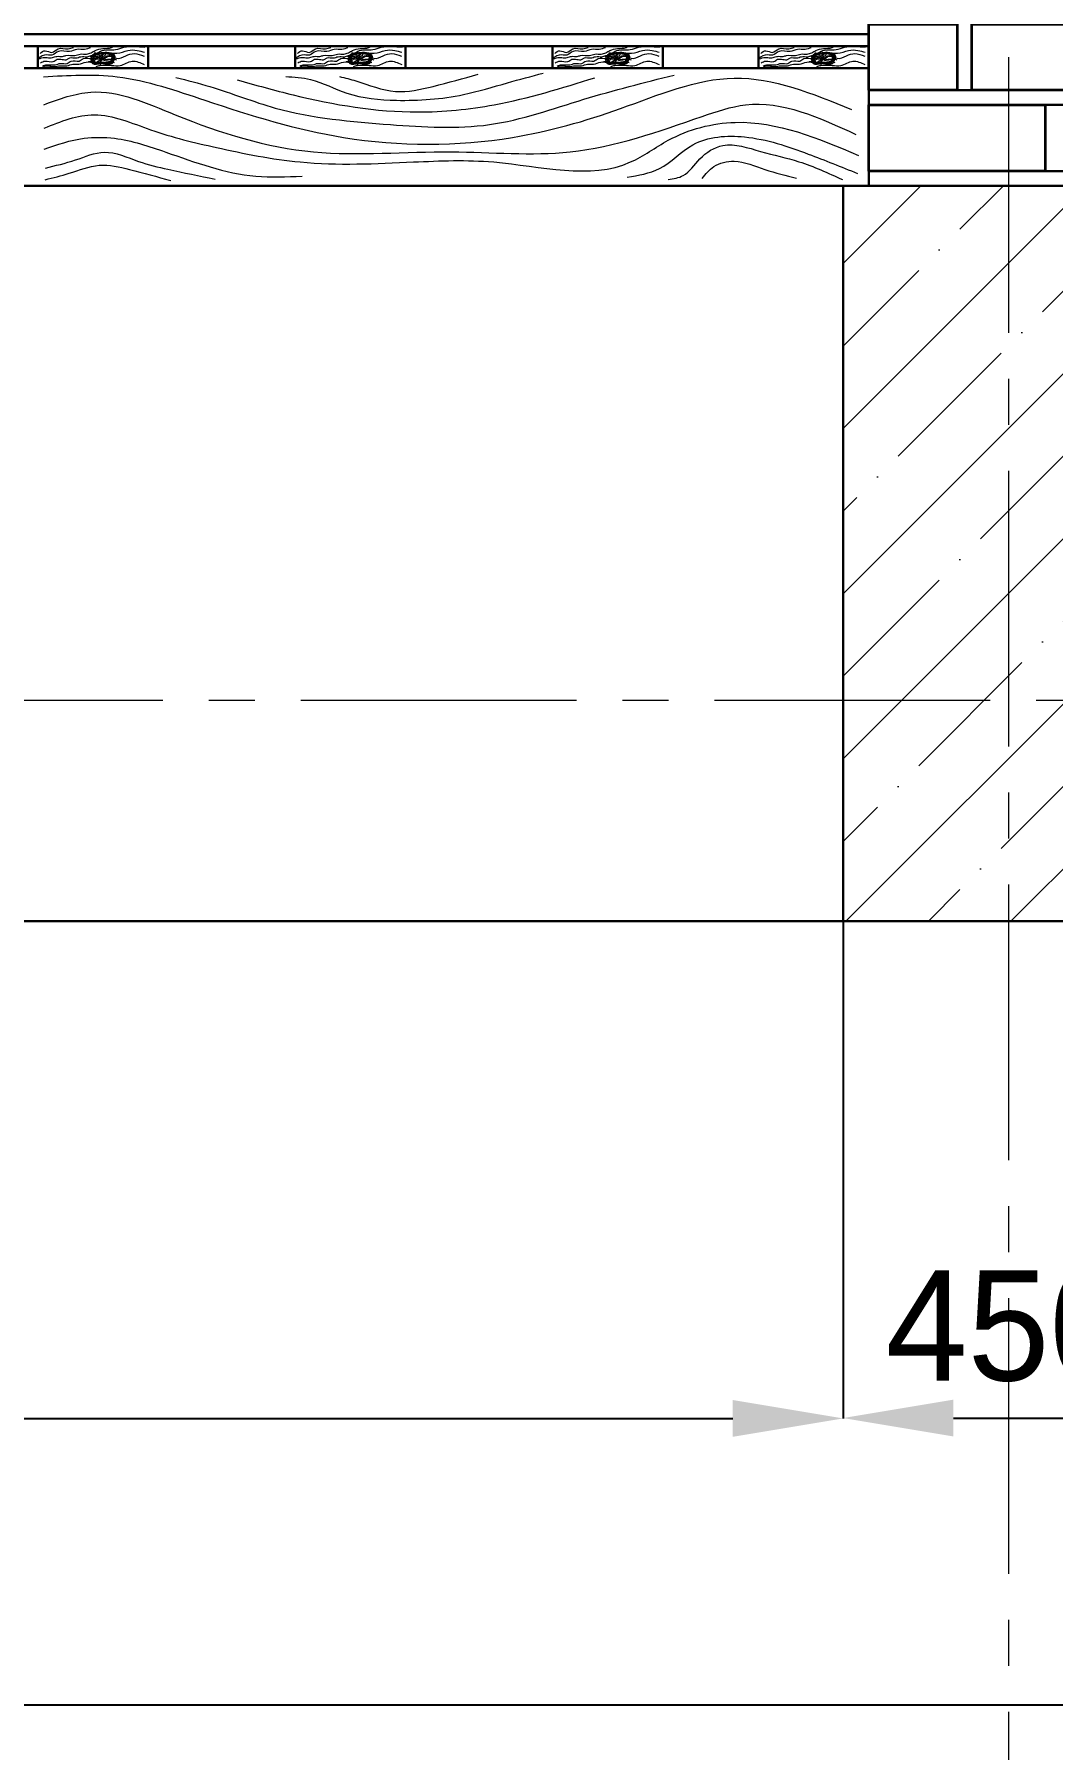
# Model space of a CAD drawing. Header units: millimetres. Extents: x 306212 to 393045, y -154783 to -111932.
# Drawn here: x 353859 to 355244, y -149484 to -147151 of the extents above; entities that cross this region are included whole.
import ezdxf

# ---------------------------------------------------------------- set-up
doc = ezdxf.new("R2010")
doc.units = ezdxf.units.MM
doc.linetypes.add('CENTER2', pattern=[1.125, 0.75, -0.125, 0.125, -0.125])
doc.layers.add('ahsap', color=222, linetype='Continuous', lineweight=13)
doc.layers.add('AKS', color=252, linetype='CENTER2')
doc.dimstyles.new('ISO-25', dxfattribs={"dimtxt": 100, "dimasz": 2.5, "dimexe": 1.25, "dimexo": 0.625, "dimtad": 1, "dimdec": 0, "dimtxsty": 'Standard', "dimcen": 2.5, "dimadec": 0, "dimazin": 0, "dimtfac": 1, "dimtdec": 0, "dimtmove": 0, "dimatfit": 3, "dimfxl": 0, "dimarcsym": 0})

# ---------------------------------------------------------------- blocks, each defined once
blk = doc.blocks.new('*D718')
at = {"layer": 'ahsap', "color": 0, "lineweight": -2}
for p, q in [((351583.5, -150172.3), (351583.5, -150175.5)), ((351733.5, -150174.3), (355033.5, -150174.3)), ((355183.5, -150172.3), (355183.5, -150175.5))]:
    blk.add_line(p, q, dxfattribs=at)
at = {"layer": 'ahsap', "color": 0}
for points in [[(351733.5, -150149.3), (351733.5, -150199.3), (351583.5, -150174.3)], [(355033.5, -150149.3), (355033.5, -150199.3), (355183.5, -150174.3)]]:
    blk.add_solid(points, dxfattribs=at)
at = {"layer": 'DEFPOINTS', "color": 0}
for p in [(351583.5, -149032.4), (355183.5, -149032.4), (355183.5, -150174.3)]:
    blk.add_point(p, dxfattribs=at)
at = {"layer": 'ahsap', "color": 0, "insert": (353383.5, -150049.3), "char_height": 150, "attachment_point": 5}
blk.add_mtext('3600', dxfattribs=at)
blk = doc.blocks.new('*D719')
at = {"layer": 'ahsap', "color": 0, "lineweight": -2}
for p, q in [((355183.5, -150173.5), (355183.5, -150176.8)), ((355333.5, -150175.5), (356908.5, -150175.5)), ((357058.5, -150173.5), (357058.5, -150176.8))]:
    blk.add_line(p, q, dxfattribs=at)
at = {"layer": 'ahsap', "color": 0}
for points in [[(355333.5, -150150.5), (355333.5, -150200.5), (355183.5, -150175.5)], [(356908.5, -150150.5), (356908.5, -150200.5), (357058.5, -150175.5)]]:
    blk.add_solid(points, dxfattribs=at)
at = {"layer": 'DEFPOINTS', "color": 0}
for p in [(355183.5, -148282.4), (357058.5, -148282.4), (357058.5, -150175.5)]:
    blk.add_point(p, dxfattribs=at)
at = {"layer": 'ahsap', "color": 0, "insert": (356121, -150050.5), "char_height": 150, "attachment_point": 5}
blk.add_mtext('1875', dxfattribs=at)
blk = doc.blocks.new('*D722')
at = {"layer": 'ahsap', "color": 0, "lineweight": -2}
for p, q in [((351808.5, -149033), (351808.5, -149033.7)), ((351958.5, -149033.5), (354808.5, -149033.5)), ((354958.5, -149033), (354958.5, -149033.7))]:
    blk.add_line(p, q, dxfattribs=at)
at = {"layer": 'ahsap', "color": 0}
for points in [[(351958.5, -149008.5), (351958.5, -149058.5), (351808.5, -149033.5)], [(354808.5, -149008.5), (354808.5, -149058.5), (354958.5, -149033.5)]]:
    blk.add_solid(points, dxfattribs=at)
at = {"layer": 'DEFPOINTS', "color": 0}
for p in [(351808.5, -149032.4), (354958.5, -149032.4), (354958.5, -149033.5)]:
    blk.add_point(p, dxfattribs=at)
at = {"layer": 'ahsap', "color": 0, "insert": (353383.5, -148908.5), "char_height": 150, "attachment_point": 5}
blk.add_mtext('3150', dxfattribs=at)
blk = doc.blocks.new('*D723')
at = {"layer": 'ahsap', "color": 0, "lineweight": -2}
for p, q in [((354958.5, -148358), (354958.5, -149033.3)), ((355408.5, -148358), (355408.5, -149033.3)), ((355108.5, -149033), (355258.5, -149033))]:
    blk.add_line(p, q, dxfattribs=at)
at = {"layer": 'ahsap', "color": 0}
for points in [[(355108.5, -149008), (355108.5, -149058), (354958.5, -149033)], [(355258.5, -149008), (355258.5, -149058), (355408.5, -149033)]]:
    blk.add_solid(points, dxfattribs=at)
at = {"layer": 'DEFPOINTS', "color": 0}
for p in [(354958.5, -148357.4), (355408.5, -148357.4), (355408.5, -149033)]:
    blk.add_point(p, dxfattribs=at)
at = {"layer": 'ahsap', "color": 0, "insert": (355183.5, -148908), "char_height": 150, "attachment_point": 5}
blk.add_mtext('450', dxfattribs=at)
blk = doc.blocks.new('*D716')
at = {"layer": 'ahsap', "color": 0, "lineweight": -2}
for p, q in [((351358.5, -148358), (351358.5, -149423.4)), ((360658.5, -149033.6), (360658.5, -149423.4)), ((351508.5, -149423.1), (360508.5, -149423.1))]:
    blk.add_line(p, q, dxfattribs=at)
at = {"layer": 'ahsap', "color": 0}
for points in [[(351508.5, -149398.1), (351508.5, -149448.1), (351358.5, -149423.1)], [(360508.5, -149398.1), (360508.5, -149448.1), (360658.5, -149423.1)]]:
    blk.add_solid(points, dxfattribs=at)
at = {"layer": 'DEFPOINTS', "color": 0}
for p in [(351358.5, -148357.4), (360658.5, -149033), (360658.5, -149423.1)]:
    blk.add_point(p, dxfattribs=at)
at = {"layer": 'ahsap', "color": 0, "insert": (356008.5, -149298.1), "char_height": 150, "attachment_point": 5}
blk.add_mtext('9300', dxfattribs=at)

msp = doc.modelspace()

# ---------------------------------------------------------------- hatches: boundary and pattern name
at = {"layer": 'ahsap'}
h = msp.add_hatch(dxfattribs=at)
h.set_pattern_fill('ANSI35', color=251, scale=25, style=0)
h.set_pattern_definition([(45, (29611.11, 0), (-112.2532, 112.2532), []), (45, (29723.36, 0), (-112.2532, 112.2532), [198.4375, -39.6875, 0, -39.6875])])
h.paths.add_polyline_path([(354958.5, -148057.4), (355183.5, -148057.4), (355183.5, -147357.4), (354958.5, -147357.4)])
h.paths.add_polyline_path([(355183.5, -148057.4), (355408.5, -148057.4), (355408.5, -147357.4), (355183.5, -147357.4)])
h.paths.add_polyline_path([(355183.5, -148357.4), (355183.5, -148057.4), (354958.5, -148057.4), (354958.5, -148357.4)])
h.paths.add_polyline_path([(355183.5, -148357.4), (355408.5, -148357.4), (355408.5, -148057.4), (355183.5, -148057.4)])

# ---------------------------------------------------------------- linework, layer by layer
at = {"layer": 'ahsap', "color": 26, "lineweight": 35}
for points in [[(354993.5, -147227.4), (354993.5, -147137.4), (355113.5, -147137.4), (355113.5, -147227.4), (354993.5, -147227.4)], [(355333.5, -147227.4), (355133.5, -147227.4), (355133.5, -147137.4), (355373.5, -147137.4), (355373.5, -147227.4), (355333.5, -147227.4)], [(355193.5, -147337.4), (354993.5, -147337.4), (354993.5, -147247.4), (355233.5, -147247.4), (355233.5, -147337.4), (355193.5, -147337.4)]]:
    msp.add_lwpolyline(points, dxfattribs=at)
at = {"layer": 'ahsap', "color": 46, "lineweight": 30}
for points in [[(354993.5, -147167.4), (354993.5, -147151.4), (351763.5, -147151.4), (351763.5, -147167.4), (351763.5, -147167.4), (354993.5, -147167.4)], [(353863.5, -147197.4), (353863.5, -147167.4), (354013.5, -147167.4), (354013.5, -147197.4), (353863.5, -147197.4)], [(354213.5, -147197.4), (354213.5, -147167.4), (354363.5, -147167.4), (354363.5, -147197.4), (354213.5, -147197.4)], [(354563.5, -147197.4), (354563.5, -147167.4), (354713.5, -147167.4), (354713.5, -147197.4), (354563.5, -147197.4)], [(354843.5, -147197.4), (354843.5, -147167.4), (354993.5, -147167.4), (354993.5, -147197.4), (354843.5, -147197.4)], [(351808.5, -147357.4), (351763.5, -147357.4), (351763.5, -147197.4), (354958.5, -147197.4), (354993.5, -147197.4), (354993.5, -147357.4), (354958.5, -147357.4), (351808.5, -147357.4)]]:
    msp.add_lwpolyline(points, dxfattribs=at)
at = {"layer": 'ahsap', "color": 251, "lineweight": 30}
for points in [[(354993.5, -147247.4), (355373.5, -147247.4), (355373.5, -147227.4), (354993.5, -147227.4), (354993.5, -147247.4)], [(355183.5, -147357.4), (354993.5, -147357.4), (354993.5, -147337.4), (355373.5, -147337.4), (355373.5, -147357.4), (355183.5, -147357.4)], [(360658.5, -148057.4), (360658.5, -148357.4), (351358.5, -148357.4), (351358.5, -148057.4), (351358.5, -147357.4), (360658.5, -147357.4), (360658.5, -148057.4)], [(355408.5, -148357.4), (354958.5, -148357.4), (354958.5, -147357.4), (355408.5, -147357.4), (355408.5, -148357.4)]]:
    msp.add_lwpolyline(points, dxfattribs=at)
at = {"layer": 'ahsap', "color": 62}
for points, knots in [([(353935.2, -147169.7), (353932.4, -147170.7), (353926.4, -147172.9), (353916.3, -147170.6), (353905.3, -147176.8), (353892.4, -147171.2), (353882.8, -147182.2), (353873.7, -147177), (353859.5, -147186.9), (353870.7, -147182.4), (353876.4, -147183.1), (353883.1, -147183.7), (353889.6, -147180.5), (353896.1, -147182.2), (353903.9, -147178.8), (353912.4, -147181.7), (353921.3, -147177.2), (353929, -147179), (353933.8, -147177.3), (353935.8, -147176.6), (353935.8, -147176.6), (353937.6, -147175.5), (353942.5, -147172.4), (353952, -147169.8), (353960.8, -147171), (353964.8, -147168.6), (353965.3, -147168.3)], [0, 0, 0, 0, 8.649495, 18.9481, 29.448578, 44.354251, 54.58503, 64.733867, 74.635228, 81.578894, 86.898862, 94.204333, 100.43687, 108.145888, 112.919729, 125.131968, 132.542597, 141.202226, 147.62514, 147.62514, 147.62514, 147.62514, 153.962632, 164.796896, 176.812519, 178.597775, 178.597775, 178.597775, 178.597775]), ([(353866.9, -147190.3), (353869, -147189.1), (353874.4, -147186.1), (353883.2, -147190.8), (353891.3, -147182.2), (353900.9, -147188.3), (353908, -147181.9), (353914.9, -147184.8), (353922.3, -147180.7), (353929.6, -147182.6), (353934.2, -147181), (353936, -147180.3), (353936, -147180.3), (353937.5, -147180), (353942.1, -147179), (353951.2, -147170.7), (353966.5, -147174), (353985.5, -147166.3), (353999.1, -147167.9), (354008.7, -147169)], [0, 0, 0, 0, 6.916449, 17.76382, 23.855728, 37.93912, 41.696469, 50.242965, 56.925375, 65.54134, 71.315329, 71.315329, 71.315329, 71.315329, 75.797404, 85.380944, 106.040347, 117.599403, 146.02527, 146.02527, 146.02527, 146.02527]), ([(354285.2, -147169.7), (354282.4, -147170.7), (354276.4, -147172.9), (354266.3, -147170.6), (354255.3, -147176.8), (354242.4, -147171.2), (354232.8, -147182.2), (354223.7, -147177), (354209.5, -147186.9), (354220.7, -147182.4), (354226.4, -147183.1), (354233.1, -147183.7), (354239.6, -147180.5), (354246.1, -147182.2), (354253.9, -147178.8), (354262.4, -147181.7), (354271.3, -147177.2), (354279, -147179), (354283.8, -147177.3), (354285.8, -147176.6), (354285.8, -147176.6), (354287.6, -147175.5), (354292.5, -147172.4), (354302, -147169.8), (354310.8, -147171), (354314.8, -147168.6), (354315.3, -147168.3)], [0, 0, 0, 0, 8.649495, 18.9481, 29.448578, 44.354251, 54.58503, 64.733867, 74.635228, 81.578894, 86.898862, 94.204333, 100.43687, 108.145888, 112.919729, 125.131968, 132.542597, 141.202226, 147.62514, 147.62514, 147.62514, 147.62514, 153.962632, 164.796896, 176.812519, 178.597775, 178.597775, 178.597775, 178.597775]), ([(354216.9, -147190.3), (354219, -147189.1), (354224.4, -147186.1), (354233.2, -147190.8), (354241.3, -147182.2), (354250.9, -147188.3), (354258, -147181.9), (354264.9, -147184.8), (354272.3, -147180.7), (354279.6, -147182.6), (354284.2, -147181), (354286, -147180.3), (354286, -147180.3), (354287.5, -147180), (354292.1, -147179), (354301.2, -147170.7), (354316.5, -147174), (354335.5, -147166.3), (354349.1, -147167.9), (354358.7, -147169)], [0, 0, 0, 0, 6.916449, 17.76382, 23.855728, 37.93912, 41.696469, 50.242965, 56.925375, 65.54134, 71.315329, 71.315329, 71.315329, 71.315329, 75.797404, 85.380944, 106.040347, 117.599403, 146.02527, 146.02527, 146.02527, 146.02527]), ([(354635.2, -147169.7), (354632.4, -147170.7), (354626.4, -147172.9), (354616.3, -147170.6), (354605.3, -147176.8), (354592.4, -147171.2), (354582.8, -147182.2), (354573.7, -147177), (354559.5, -147186.9), (354570.7, -147182.4), (354576.4, -147183.1), (354583.1, -147183.7), (354589.6, -147180.5), (354596.1, -147182.2), (354603.9, -147178.8), (354612.4, -147181.7), (354621.3, -147177.2), (354629, -147179), (354633.8, -147177.3), (354635.8, -147176.6), (354635.8, -147176.6), (354637.6, -147175.5), (354642.5, -147172.4), (354652, -147169.8), (354660.8, -147171), (354664.8, -147168.6), (354665.3, -147168.3)], [0, 0, 0, 0, 8.649495, 18.9481, 29.448578, 44.354251, 54.58503, 64.733867, 74.635228, 81.578894, 86.898862, 94.204333, 100.43687, 108.145888, 112.919729, 125.131968, 132.542597, 141.202226, 147.62514, 147.62514, 147.62514, 147.62514, 153.962632, 164.796896, 176.812519, 178.597775, 178.597775, 178.597775, 178.597775]), ([(354566.9, -147190.3), (354569, -147189.1), (354574.4, -147186.1), (354583.2, -147190.8), (354591.3, -147182.2), (354600.9, -147188.3), (354608, -147181.9), (354614.9, -147184.8), (354622.3, -147180.7), (354629.6, -147182.6), (354634.2, -147181), (354636, -147180.3), (354636, -147180.3), (354637.5, -147180), (354642.1, -147179), (354651.2, -147170.7), (354666.5, -147174), (354685.5, -147166.3), (354699.1, -147167.9), (354708.7, -147169)], [0, 0, 0, 0, 6.916449, 17.76382, 23.855728, 37.93912, 41.696469, 50.242965, 56.925375, 65.54134, 71.315329, 71.315329, 71.315329, 71.315329, 75.797404, 85.380944, 106.040347, 117.599403, 146.02527, 146.02527, 146.02527, 146.02527]), ([(354915.2, -147169.7), (354912.4, -147170.7), (354906.4, -147172.9), (354896.3, -147170.6), (354885.3, -147176.8), (354872.4, -147171.2), (354862.8, -147182.2), (354853.7, -147177), (354839.5, -147186.9), (354850.7, -147182.4), (354856.4, -147183.1), (354863.1, -147183.7), (354869.6, -147180.5), (354876.1, -147182.2), (354883.9, -147178.8), (354892.4, -147181.7), (354901.3, -147177.2), (354909, -147179), (354913.8, -147177.3), (354915.8, -147176.6), (354915.8, -147176.6), (354917.6, -147175.5), (354922.5, -147172.4), (354932, -147169.8), (354940.8, -147171), (354944.8, -147168.6), (354945.3, -147168.3)], [0, 0, 0, 0, 8.649495, 18.9481, 29.448578, 44.354251, 54.58503, 64.733867, 74.635228, 81.578894, 86.898862, 94.204333, 100.43687, 108.145888, 112.919729, 125.131968, 132.542597, 141.202226, 147.62514, 147.62514, 147.62514, 147.62514, 153.962632, 164.796896, 176.812519, 178.597775, 178.597775, 178.597775, 178.597775]), ([(354846.9, -147190.3), (354849, -147189.1), (354854.4, -147186.1), (354863.2, -147190.8), (354871.3, -147182.2), (354880.9, -147188.3), (354888, -147181.9), (354894.9, -147184.8), (354902.3, -147180.7), (354909.6, -147182.6), (354914.2, -147181), (354916, -147180.3), (354916, -147180.3), (354917.5, -147180), (354922.1, -147179), (354931.2, -147170.7), (354946.5, -147174), (354965.5, -147166.3), (354979.1, -147167.9), (354988.7, -147169)], [0, 0, 0, 0, 6.916449, 17.76382, 23.855728, 37.93912, 41.696469, 50.242965, 56.925375, 65.54134, 71.315329, 71.315329, 71.315329, 71.315329, 75.797404, 85.380944, 106.040347, 117.599403, 146.02527, 146.02527, 146.02527, 146.02527])]:
    msp.add_open_spline(points, degree=3, knots=knots, dxfattribs=at)
for points in [[(353866.4, -147177.7), (353873.3, -147173.7), (353882.3, -147176.1), (353891, -147171.1), (353904.5, -147171.1), (353911.9, -147169.1)], [(353869.7, -147194.5), (353875.8, -147192.8), (353886.9, -147192.8), (353894.1, -147190.9), (353903.4, -147190.9), (353908.9, -147187.7), (353919.6, -147187.7), (353925.3, -147184.4), (353936.8, -147184.4), (353946.9, -147181.7), (353954.7, -147177.2), (353970.9, -147177.2), (353985.9, -147173.2), (353998.7, -147173.2), (354008.5, -147175.8)], [(353871.2, -147194.8), (353876, -147194.3), (353881.2, -147194.8), (353885.2, -147195.3), (353893.9, -147194.1), (353902.8, -147194.1), (353911.1, -147191.9), (353919.1, -147191.9), (353929, -147189.2), (353940.8, -147189.2), (353954, -147184.1), (353959.3, -147181.1), (353970.4, -147184), (353982.9, -147180.7), (353994.5, -147177.6), (354007.9, -147181.2)], [(353950.6, -147184), (353950, -147184.6), (353947.6, -147185.2), (353943.7, -147185.2), (353941.1, -147186.7), (353932.5, -147189)], [(353950.6, -147184), (353947.6, -147184), (353943.9, -147181.8), (353939.8, -147182.9), (353935, -147181.6)], [(353935.1, -147184.5), (353937.9, -147179.7), (353949.5, -147176.6), (353960.3, -147176.6), (353968.5, -147181.4), (353967.2, -147186.1), (353964.4, -147191), (353950.2, -147191), (353937.8, -147191), (353935.1, -147184.5)], [(353936.6, -147184.4), (353939.1, -147180.1), (353949.7, -147177.2), (353959.5, -147177.2), (353967, -147181.6), (353965.8, -147185.9), (353963.3, -147190.3), (353950.3, -147190.3), (353939.1, -147190.3), (353936.6, -147184.4)], [(353938, -147184.3), (353940.3, -147180.3), (353949.9, -147177.8), (353958.8, -147177.8), (353965.6, -147181.7), (353964.5, -147185.6), (353962.2, -147189.6), (353950.4, -147189.6), (353940.2, -147189.6), (353938, -147184.3)], [(353939.2, -147184.3), (353941.3, -147180.7), (353950, -147178.3), (353958.1, -147178.3), (353964.3, -147181.9), (353963.4, -147185.5), (353961.2, -147189.1), (353950.5, -147189.1), (353941.2, -147189.1), (353939.2, -147184.3)], [(353949.7, -147183.2), (353948.3, -147181.8), (353946.5, -147179.9), (353944.4, -147179.9), (353943, -147177.8), (353940, -147177)], [(353950.8, -147184.5), (353950.5, -147184.9), (353948.1, -147186.4), (353944.7, -147188.3), (353943.2, -147189.8), (353940.4, -147192.6)], [(353951, -147184.9), (353950.9, -147185.4), (353949.9, -147187.1), (353948.7, -147189.2), (353948.1, -147191.6), (353948.1, -147193.7)], [(353951.2, -147183.5), (353950.9, -147182.3), (353951.4, -147180.3), (353950.7, -147179.2), (353950.2, -147177.2), (353950.7, -147175.3)], [(353951.1, -147183.9), (353951.2, -147184.1), (353951.8, -147184.9), (353953, -147186.5), (353956.3, -147187.4), (353960.8, -147188), (353967.4, -147189.7)], [(353951.2, -147183.5), (353952.4, -147181.3), (353955, -147179.8), (353955.6, -147177.5), (353956.9, -147175.3)], [(353951.2, -147183.5), (353954.5, -147182.6), (353957.7, -147180.7), (353960.7, -147179.9), (353961.6, -147178.5), (353964.3, -147176.9)], [(353951.2, -147183.5), (353954.4, -147185.3), (353958.1, -147185.3), (353963.4, -147185.3), (353968, -147185.3), (353970.2, -147185.9)], [(354216.4, -147177.7), (354223.3, -147173.7), (354232.3, -147176.1), (354241, -147171.1), (354254.5, -147171.1), (354261.9, -147169.1)], [(354219.7, -147194.5), (354225.8, -147192.8), (354236.9, -147192.8), (354244.1, -147190.9), (354253.4, -147190.9), (354258.9, -147187.7), (354269.6, -147187.7), (354275.3, -147184.4), (354286.8, -147184.4), (354296.9, -147181.7), (354304.7, -147177.2), (354320.9, -147177.2), (354335.9, -147173.2), (354348.7, -147173.2), (354358.5, -147175.8)], [(354221.2, -147194.8), (354226, -147194.3), (354231.2, -147194.8), (354235.2, -147195.3), (354243.9, -147194.1), (354252.8, -147194.1), (354261.1, -147191.9), (354269.1, -147191.9), (354279, -147189.2), (354290.8, -147189.2), (354304, -147184.1), (354309.3, -147181.1), (354320.4, -147184), (354332.9, -147180.7), (354344.5, -147177.6), (354357.9, -147181.2)], [(354300.6, -147184), (354300, -147184.6), (354297.6, -147185.2), (354293.7, -147185.2), (354291.1, -147186.7), (354282.5, -147189)], [(354300.6, -147184), (354297.6, -147184), (354293.9, -147181.8), (354289.8, -147182.9), (354285, -147181.6)], [(354285.1, -147184.5), (354287.9, -147179.7), (354299.5, -147176.6), (354310.3, -147176.6), (354318.5, -147181.4), (354317.2, -147186.1), (354314.4, -147191), (354300.2, -147191), (354287.8, -147191), (354285.1, -147184.5)], [(354286.6, -147184.4), (354289.1, -147180.1), (354299.7, -147177.2), (354309.5, -147177.2), (354317, -147181.6), (354315.8, -147185.9), (354313.3, -147190.3), (354300.3, -147190.3), (354289.1, -147190.3), (354286.6, -147184.4)], [(354288, -147184.3), (354290.3, -147180.3), (354299.9, -147177.8), (354308.8, -147177.8), (354315.6, -147181.7), (354314.5, -147185.6), (354312.2, -147189.6), (354300.4, -147189.6), (354290.2, -147189.6), (354288, -147184.3)], [(354289.2, -147184.3), (354291.3, -147180.7), (354300, -147178.3), (354308.1, -147178.3), (354314.3, -147181.9), (354313.4, -147185.5), (354311.2, -147189.1), (354300.5, -147189.1), (354291.2, -147189.1), (354289.2, -147184.3)], [(354299.7, -147183.2), (354298.3, -147181.8), (354296.5, -147179.9), (354294.4, -147179.9), (354293, -147177.8), (354290, -147177)], [(354300.8, -147184.5), (354300.5, -147184.9), (354298.1, -147186.4), (354294.7, -147188.3), (354293.2, -147189.8), (354290.4, -147192.6)], [(354301, -147184.9), (354300.9, -147185.4), (354299.9, -147187.1), (354298.7, -147189.2), (354298.1, -147191.6), (354298.1, -147193.7)], [(354301.2, -147183.5), (354300.9, -147182.3), (354301.4, -147180.3), (354300.7, -147179.2), (354300.2, -147177.2), (354300.7, -147175.3)], [(354301.1, -147183.9), (354301.2, -147184.1), (354301.8, -147184.9), (354303, -147186.5), (354306.3, -147187.4), (354310.8, -147188), (354317.4, -147189.7)], [(354301.2, -147183.5), (354302.4, -147181.3), (354305, -147179.8), (354305.6, -147177.5), (354306.9, -147175.3)], [(354301.2, -147183.5), (354304.5, -147182.6), (354307.7, -147180.7), (354310.7, -147179.9), (354311.6, -147178.5), (354314.3, -147176.9)], [(354301.2, -147183.5), (354304.4, -147185.3), (354308.1, -147185.3), (354313.4, -147185.3), (354318, -147185.3), (354320.2, -147185.9)], [(354566.4, -147177.7), (354573.3, -147173.7), (354582.3, -147176.1), (354591, -147171.1), (354604.5, -147171.1), (354611.9, -147169.1)], [(354569.7, -147194.5), (354575.8, -147192.8), (354586.9, -147192.8), (354594.1, -147190.9), (354603.4, -147190.9), (354608.9, -147187.7), (354619.6, -147187.7), (354625.3, -147184.4), (354636.8, -147184.4), (354646.9, -147181.7), (354654.7, -147177.2), (354670.9, -147177.2), (354685.9, -147173.2), (354698.7, -147173.2), (354708.5, -147175.8)], [(354571.2, -147194.8), (354576, -147194.3), (354581.2, -147194.8), (354585.2, -147195.3), (354593.9, -147194.1), (354602.8, -147194.1), (354611.1, -147191.9), (354619.1, -147191.9), (354629, -147189.2), (354640.8, -147189.2), (354654, -147184.1), (354659.3, -147181.1), (354670.4, -147184), (354682.9, -147180.7), (354694.5, -147177.6), (354707.9, -147181.2)], [(354650.6, -147184), (354650, -147184.6), (354647.6, -147185.2), (354643.7, -147185.2), (354641.1, -147186.7), (354632.5, -147189)], [(354650.6, -147184), (354647.6, -147184), (354643.9, -147181.8), (354639.8, -147182.9), (354635, -147181.6)], [(354635.1, -147184.5), (354637.9, -147179.7), (354649.5, -147176.6), (354660.3, -147176.6), (354668.5, -147181.4), (354667.2, -147186.1), (354664.4, -147191), (354650.2, -147191), (354637.8, -147191), (354635.1, -147184.5)], [(354636.6, -147184.4), (354639.1, -147180.1), (354649.7, -147177.2), (354659.5, -147177.2), (354667, -147181.6), (354665.8, -147185.9), (354663.3, -147190.3), (354650.3, -147190.3), (354639.1, -147190.3), (354636.6, -147184.4)], [(354638, -147184.3), (354640.3, -147180.3), (354649.9, -147177.8), (354658.8, -147177.8), (354665.6, -147181.7), (354664.5, -147185.6), (354662.2, -147189.6), (354650.4, -147189.6), (354640.2, -147189.6), (354638, -147184.3)], [(354639.2, -147184.3), (354641.3, -147180.7), (354650, -147178.3), (354658.1, -147178.3), (354664.3, -147181.9), (354663.4, -147185.5), (354661.2, -147189.1), (354650.5, -147189.1), (354641.2, -147189.1), (354639.2, -147184.3)], [(354649.7, -147183.2), (354648.3, -147181.8), (354646.5, -147179.9), (354644.4, -147179.9), (354643, -147177.8), (354640, -147177)], [(354650.8, -147184.5), (354650.5, -147184.9), (354648.1, -147186.4), (354644.7, -147188.3), (354643.2, -147189.8), (354640.4, -147192.6)], [(354651, -147184.9), (354650.9, -147185.4), (354649.9, -147187.1), (354648.7, -147189.2), (354648.1, -147191.6), (354648.1, -147193.7)], [(354651.2, -147183.5), (354650.9, -147182.3), (354651.4, -147180.3), (354650.7, -147179.2), (354650.2, -147177.2), (354650.7, -147175.3)], [(354651.1, -147183.9), (354651.2, -147184.1), (354651.8, -147184.9), (354653, -147186.5), (354656.3, -147187.4), (354660.8, -147188), (354667.4, -147189.7)], [(354651.2, -147183.5), (354652.4, -147181.3), (354655, -147179.8), (354655.6, -147177.5), (354656.9, -147175.3)], [(354651.2, -147183.5), (354654.5, -147182.6), (354657.7, -147180.7), (354660.7, -147179.9), (354661.6, -147178.5), (354664.3, -147176.9)], [(354651.2, -147183.5), (354654.4, -147185.3), (354658.1, -147185.3), (354663.4, -147185.3), (354668, -147185.3), (354670.2, -147185.9)], [(354846.4, -147177.7), (354853.3, -147173.7), (354862.3, -147176.1), (354871, -147171.1), (354884.5, -147171.1), (354891.9, -147169.1)], [(354849.7, -147194.5), (354855.8, -147192.8), (354866.9, -147192.8), (354874.1, -147190.9), (354883.4, -147190.9), (354888.9, -147187.7), (354899.6, -147187.7), (354905.3, -147184.4), (354916.8, -147184.4), (354926.9, -147181.7), (354934.7, -147177.2), (354950.9, -147177.2), (354965.9, -147173.2), (354978.7, -147173.2), (354988.5, -147175.8)], [(354851.2, -147194.8), (354856, -147194.3), (354861.2, -147194.8), (354865.2, -147195.3), (354873.9, -147194.1), (354882.8, -147194.1), (354891.1, -147191.9), (354899.1, -147191.9), (354909, -147189.2), (354920.8, -147189.2), (354934, -147184.1), (354939.3, -147181.1), (354950.4, -147184), (354962.9, -147180.7), (354974.5, -147177.6), (354987.9, -147181.2)], [(354930.6, -147184), (354930, -147184.6), (354927.6, -147185.2), (354923.7, -147185.2), (354921.1, -147186.7), (354912.5, -147189)], [(354930.6, -147184), (354927.6, -147184), (354923.9, -147181.8), (354919.8, -147182.9), (354915, -147181.6)], [(354915.1, -147184.5), (354917.9, -147179.7), (354929.5, -147176.6), (354940.3, -147176.6), (354948.5, -147181.4), (354947.2, -147186.1), (354944.4, -147191), (354930.2, -147191), (354917.8, -147191), (354915.1, -147184.5)], [(354916.6, -147184.4), (354919.1, -147180.1), (354929.7, -147177.2), (354939.5, -147177.2), (354947, -147181.6), (354945.8, -147185.9), (354943.3, -147190.3), (354930.3, -147190.3), (354919.1, -147190.3), (354916.6, -147184.4)], [(354918, -147184.3), (354920.3, -147180.3), (354929.9, -147177.8), (354938.8, -147177.8), (354945.6, -147181.7), (354944.5, -147185.6), (354942.2, -147189.6), (354930.4, -147189.6), (354920.2, -147189.6), (354918, -147184.3)], [(354919.2, -147184.3), (354921.3, -147180.7), (354930, -147178.3), (354938.1, -147178.3), (354944.3, -147181.9), (354943.4, -147185.5), (354941.2, -147189.1), (354930.5, -147189.1), (354921.2, -147189.1), (354919.2, -147184.3)], [(354929.7, -147183.2), (354928.3, -147181.8), (354926.5, -147179.9), (354924.4, -147179.9), (354923, -147177.8), (354920, -147177)], [(354930.8, -147184.5), (354930.5, -147184.9), (354928.1, -147186.4), (354924.7, -147188.3), (354923.2, -147189.8), (354920.4, -147192.6)], [(354931, -147184.9), (354930.9, -147185.4), (354929.9, -147187.1), (354928.7, -147189.2), (354928.1, -147191.6), (354928.1, -147193.7)], [(354931.2, -147183.5), (354930.9, -147182.3), (354931.4, -147180.3), (354930.7, -147179.2), (354930.2, -147177.2), (354930.7, -147175.3)], [(354931.1, -147183.9), (354931.2, -147184.1), (354931.8, -147184.9), (354933, -147186.5), (354936.3, -147187.4), (354940.8, -147188), (354947.4, -147189.7)], [(354931.2, -147183.5), (354932.4, -147181.3), (354935, -147179.8), (354935.6, -147177.5), (354936.9, -147175.3)], [(354931.2, -147183.5), (354934.5, -147182.6), (354937.7, -147180.7), (354940.7, -147179.9), (354941.6, -147178.5), (354944.3, -147176.9)], [(354931.2, -147183.5), (354934.4, -147185.3), (354938.1, -147185.3), (354943.4, -147185.3), (354948, -147185.3), (354950.2, -147185.9)], [(353942.7, -147195.2), (353948.2, -147193.7), (353963.8, -147193.7), (353975.3, -147193.7), (353991.8, -147188), (354008.2, -147192.4)], [(354292.7, -147195.2), (354298.2, -147193.7), (354313.8, -147193.7), (354325.3, -147193.7), (354341.8, -147188), (354358.2, -147192.4)], [(354642.7, -147195.2), (354648.2, -147193.7), (354663.8, -147193.7), (354675.3, -147193.7), (354691.8, -147188), (354708.2, -147192.4)], [(354922.7, -147195.2), (354928.2, -147193.7), (354943.8, -147193.7), (354955.3, -147193.7), (354971.8, -147188), (354988.2, -147192.4)]]:
    msp.add_spline(points, degree=3, dxfattribs=at)
at = {"layer": 'ahsap', "color": 46}
for points in [[(353871, -147209.1), (353971.4, -147209.1), (354090.7, -147241.1), (354279.3, -147291.6), (354509.1, -147291.6), (354655.9, -147252.3), (354810.3, -147210.9), (354970.1, -147253.7)], [(354051.2, -147210.1), (354097.5, -147222.5), (354186.2, -147251.6), (354342.9, -147274.1), (354477.6, -147274.1), (354606.1, -147239.7), (354728.9, -147206.8)], [(354200.5, -147208.7), (354234.2, -147212.9), (354283.7, -147231.4), (354351, -147241.1), (354442.3, -147233.3), (354502.1, -147217.3), (354550.8, -147204.2)], [(354273.8, -147208.8), (354296, -147214.7), (354349.6, -147229.1), (354400.9, -147222.2), (354462.1, -147205.8)], [(353871.5, -147247.1), (353935.3, -147230), (354050.1, -147260.8), (354238.3, -147311.2), (354425.9, -147311.2), (354587.4, -147311.2), (354766.8, -147263.1), (354825.7, -147247.3), (354976, -147287.6)], [(354134.5, -147213.3), (354210.8, -147233.8), (354380.3, -147257), (354484.2, -147247.1), (354621.1, -147210.4)], [(353872.2, -147278.9), (353940, -147260.7), (354016.7, -147281.2), (354106.3, -147305.3), (354220.1, -147325), (354374.3, -147325), (354483.4, -147325), (354669.6, -147325), (354720.7, -147295.5), (354811.8, -147271.1), (354979.3, -147316)], [(353871.8, -147307.4), (353926.2, -147292.8), (353967.6, -147292.8), (354037.4, -147311.5), (354159.7, -147344.3), (354222.8, -147344.3)], [(354664.9, -147345.6), (354708.7, -147333.9), (354754.2, -147301.6), (354824.4, -147290.9), (354911.2, -147314.2), (354978.1, -147340.6)], [(354720.8, -147348.8), (354741, -147343.4), (354763.7, -147320.7), (354795, -147302.6), (354846.3, -147310.6), (354898.5, -147324.6), (354957.6, -147349)], [(353873.6, -147333.2), (353914.6, -147322.2), (353953.9, -147311.7), (354000.4, -147324.2), (354040.3, -147334.9), (354104.7, -147348.2)], [(354766.7, -147347.4), (354782.8, -147331.3), (354810.2, -147324), (354852.2, -147335.2), (354895.3, -147346.8)], [(353873.5, -147349.1), (353906.1, -147340.4), (353946.8, -147329.5), (353988, -147335.2), (354044.1, -147350.2)]]:
    msp.add_spline(points, degree=3, dxfattribs=at)
at = {"layer": 'AKS', "lineweight": 5, "ltscale": 500}
for p, q in [((355183.5, -140432.4), (355183.5, -151057.4)), ((361908.5, -148057.4), (347333.5, -148057.4))]:
    msp.add_line(p, q, dxfattribs=at)

# ---------------------------------------------------------------- dimensions: what is measured, and where the dimension line sits
at = {"layer": 'ahsap', "color": 0}
for base, p1, p2, override, picture, middle in [((357058.5, -150175.5), (355183.5, -148282.4), (357058.5, -148282.4), {"dimtxt": 150, "dimasz": 150, "dimgap": 50, "dimfxl": 2, "dimfxlon": 1}, '*D719', (356121, -150175.5)), ((360658.5, -149423.1), (351358.5, -148357.4), (360658.5, -149033), {"dimtxt": 150, "dimasz": 150, "dimexe": 0.25, "dimgap": 50, "dimdle": 0.25, "dimfxl": 0.25}, '*D716', (356008.5, -149423.1)), ((355408.5, -149033), (354958.5, -148357.4), (355408.5, -148357.4), {"dimtxt": 150, "dimasz": 150, "dimexe": 0.25, "dimgap": 50, "dimdle": 0.25, "dimfxl": 0.25}, '*D723', (355183.5, -149033)), ((355183.5, -150174.3), (351583.5, -149032.4), (355183.5, -149032.4), {"dimtxt": 150, "dimasz": 150, "dimgap": 50, "dimfxl": 2, "dimfxlon": 1}, '*D718', (353383.5, -150174.3))]:
    dim = msp.add_linear_dim(base=base, p1=p1, p2=p2, dimstyle='ISO-25', override=override, dxfattribs=at)
    dim.commit()
    dim.dimension.update_dxf_attribs({"geometry": picture, "text_midpoint": middle, "dimtype": 160})
dim = msp.add_linear_dim(base=(354958.5, -149033.5), p1=(351808.5, -149032.4), p2=(354958.5, -149032.4), dimstyle='ISO-25', override={"dimtxt": 150, "dimasz": 150, "dimexe": 0.25, "dimgap": 50, "dimdle": 0.25, "dimfxl": 0.25}, dxfattribs=at)
dim.commit()
dim.dimension.update_dxf_attribs({"geometry": '*D722', "text_midpoint": (353383.5, -148908.5)})

doc.saveas('drawing.dxf')
